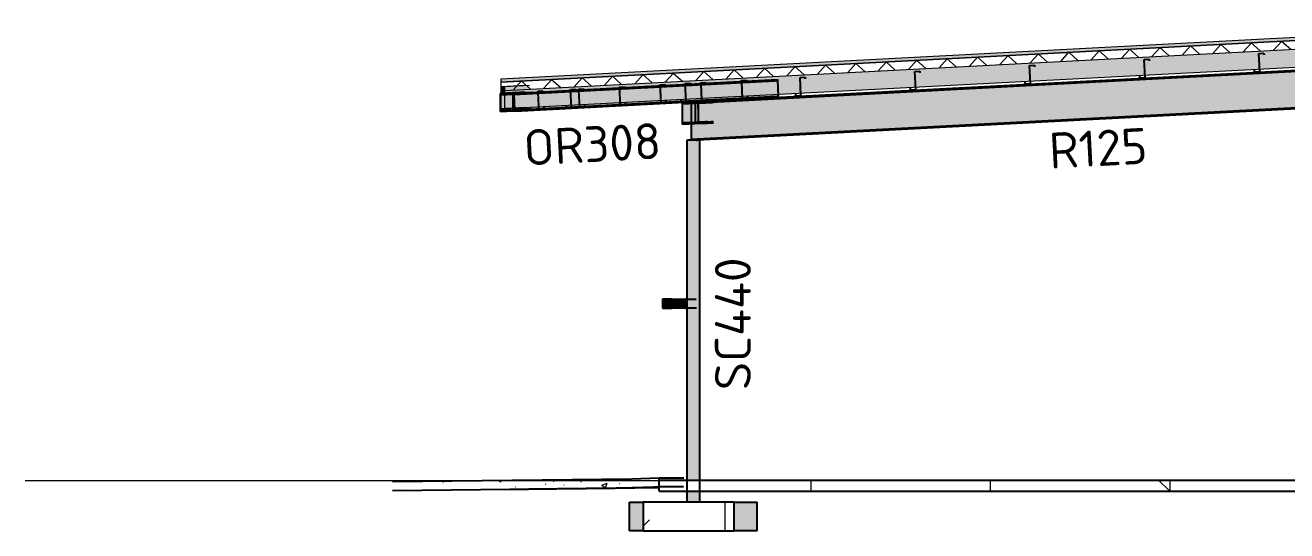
# Model space of a CAD drawing. Header units: millimetres. Extents: x 632 to 546626, y -3890 to 22200.
# Drawn here: x 479186 to 496760, y 4500 to 11544 of the extents above; entities that cross this region are included whole.
import ezdxf

# ---------------------------------------------------------------- set-up
doc = ezdxf.new("R2010")
doc.units = ezdxf.units.MM
for name, pattern in [('Dash', [7, 5, -2]), ('Hidden Double', [7, 5, -2]), ('Hidden Half', [3, 2, -1])]:
    doc.linetypes.add(name, pattern=pattern)
for name, color, linetype, lineweight in [('A-230-H-FLOOR', 190, 'Continuous', 13), ('A-230-M_FLOOR', 192, 'Continuous', 13), ('A-230-MH_FLOOR', 190, 'Hidden Double', 13), ('A-270-M_ROOF', 132, 'Continuous', 13), ('S-160-M_FOUND', 171, 'Continuous', 13), ('S-160-MH_FOUND', 171, 'Hidden Half', 13), ('S-280-A_COLUMN', 171, 'Continuous', 18), ('S-280-A_STRUCT_FRAME', 2, 'Continuous', 18), ('S-280-M_COLUMN', 52, 'Continuous', 13), ('S-280-M_STRUCT_FRAME', 12, 'Continuous', 13), ('S-280-MH_COLUMN', 52, 'Hidden Half', 13), ('Z-230-A_LEVEL', 51, 'Continuous', 13)]:
    doc.layers.add(name, color=color, linetype=linetype, lineweight=lineweight)
doc.styles.add('ISOCPEUR_2', font='isocpeur.ttf', dxfattribs={"height": 500})

# ---------------------------------------------------------------- blocks, each defined once
blk = doc.blocks.new('25021-APA-ZZ-ZZ-M3-AR-000001_V3_rvt-8-S6_501-SECTION A8')
at = {"layer": 'A-270-M_ROOF', "transparency": 33554432}
for color, points in [(9, [(4524116, 10752), (4538455, 11503), (4538455, 11543), (4524116, 10792)]), (8, [(4524116, 10594), (4524170, 10598), (4524170, 10684), (4524116, 10684), (4524116, 10598)])]:
    blk.add_hatch(color=color, dxfattribs=at).paths.add_polyline_path(points)
at = {"layer": 'A-270-M_ROOF', "lineweight": 5}
h = blk.add_hatch(dxfattribs=at)
h.set_pattern_fill('FP_37', angle=225, style=0, pattern_type=2)
h.set_pattern_definition([(48, (4560936.77, 1e-06), (-222.9434, 200.7392), []), (138, (4560936.77, 1e-06), (-200.7392, -222.9434), [])])
h.paths.add_polyline_path([(4524116, 10631), (4538455, 11383), (4538455, 11503), (4524116, 10752)])
at = {"layer": 'A-270-M_ROOF', "lineweight": 5, "transparency": 33554432}
h = blk.add_hatch(color=254, dxfattribs=at)
h.paths.add_polyline_path([(4524285, 10390), (4524286, 10390), (4524285, 10454)])
h.paths.add_polyline_path([(4527979, 10583), (4538455, 11132), (4538455, 11383), (4524116, 10631), (4524116, 10594), (4524450, 10611), (4524546, 10612), (4524546, 10609), (4527968, 10788), (4527978, 10598)])
blk.add_hatch(color=8, dxfattribs=at).paths.add_polyline_path([(4524117, 10684), (4524170, 10684), (4524512, 10702), (4524461, 10702), (4524301, 10694)])
h = blk.add_hatch(color=8, dxfattribs=at)
h.paths.add_polyline_path([(4524285, 10386), (4524286, 10386), (4524285, 10454)])
h.paths.add_polyline_path([(4524170, 10597), (4524450, 10611), (4524515, 10612), (4524515, 10702), (4524170, 10684), (4524170, 10598)])
at = {"layer": 'A-270-M_ROOF', "color": 53, "lineweight": 5}
for p, q in [((4538467, 11544), (4524116, 10792)), ((4538467, 11504), (4524116, 10752)), ((4524116, 10752), (4538467, 11504)), ((4524170, 10634), (4538467, 11383)), ((4524170, 10384), (4538467, 11133)), ((4524461, 10810), (4524116, 10792)), ((4524116, 10792), (4524116, 10752)), ((4524461, 10770), (4524116, 10752)), ((4524116, 10752), (4524461, 10770)), ((4524116, 10752), (4524116, 10381)), ((4524461, 10702), (4524116, 10684)), ((4524170, 10684), (4524116, 10684)), ((4524116, 10684), (4524116, 10379)), ((4524116, 10631), (4524170, 10634)), ((4524515, 10702), (4524170, 10684)), ((4524170, 10380), (4524170, 10684)), ((4524116, 10381), (4524170, 10384)), ((4524116, 10381), (4524170, 10384)), ((4524170, 10382), (4524116, 10379)), ((4524116, 10379), (4524170, 10380)), ((4524170, 10384), (4524461, 10399)), ((4524170, 10380), (4524515, 10398)), ((4524461, 10397), (4524170, 10382))]:
    blk.add_line(p, q, dxfattribs=at)
blk = doc.blocks.new('NRP_Framing-Steel-SHS - WH437 - 125x125x5_0SHS-4144098-S6_501-SECTION A8')
at = {"layer": 'S-280-M_STRUCT_FRAME', "linetype": 'Dash', "lineweight": 25}
h = blk.add_hatch(color=256, dxfattribs=at)
h.paths.add_polyline_path([(4526367, 7600), (4526499, 7600), (4526499, 7725), (4526367, 7725)])
h.paths.add_polyline_path([(4526494, 7605), (4526372, 7605), (4526372, 7720), (4526494, 7720)])
for points in [[(4526494, 7720), (4526372, 7720), (4526372, 7605), (4526494, 7605)], [(4526499, 7725), (4526499, 7600), (4526690, 7600), (4526690, 7725)]]:
    blk.add_hatch(color=256, dxfattribs=at).paths.add_polyline_path(points)
at = {"layer": 'S-280-M_STRUCT_FRAME', "lineweight": 25}
for p, q in [((4526499, 7725), (4526367, 7725)), ((4526367, 7725), (4526367, 7600)), ((4526367, 7600), (4526499, 7600)), ((4526372, 7720), (4526494, 7720)), ((4526372, 7605), (4526372, 7720)), ((4526494, 7605), (4526372, 7605)), ((4526494, 7720), (4526494, 7605)), ((4526499, 7600), (4526499, 7725)), ((4526499, 7725), (4526690, 7725)), ((4526690, 7600), (4526499, 7600)), ((4526690, 7725), (4526690, 7600))]:
    blk.add_line(p, q, dxfattribs=at)
blk = doc.blocks.new('NRP_Framing-Steel-Purlin Z - P916 - EZ250-24-3998015-S6_501-SECTION A8')
at = {"layer": 'S-280-M_STRUCT_FRAME', "color": 1, "lineweight": 25}
for p, q in [((4537943, 11300), (4537943, 11299)), ((4537943, 11300), (4537943, 11299)), ((4537807, 11086), (4537807, 11085)), ((4537807, 11086), (4537807, 11085))]:
    blk.add_line(p, q, dxfattribs=at)
blk = doc.blocks.new('NRP_Framing-Steel-Purlin Z - P915 - EZ250-19-3998100-S6_501-SECTION A8')
at = {"layer": 'S-280-M_STRUCT_FRAME', "color": 92, "lineweight": 25}
for p, q in [((4537871, 11317), (4537942, 11321)), ((4537871, 11317), (4537942, 11321)), ((4537884, 11068), (4537871, 11317)), ((4537884, 11068), (4537871, 11317)), ((4537942, 11321), (4537943, 11300)), ((4537942, 11321), (4537943, 11300)), ((4537807, 11085), (4537808, 11064)), ((4537807, 11085), (4537808, 11064)), ((4537808, 11064), (4537884, 11068)), ((4537808, 11064), (4537884, 11068))]:
    blk.add_line(p, q, dxfattribs=at)
blk = doc.blocks.new('NRP_Framing-Steel-Purlin Z - P916 - EZ250-24-4000528-S6_501-SECTION A8')
at = {"layer": 'S-280-M_STRUCT_FRAME', "color": 1, "lineweight": 25}
for p, q in [((4529954, 10881), (4529954, 10880)), ((4529954, 10881), (4529954, 10880)), ((4529818, 10667), (4529818, 10666)), ((4529818, 10667), (4529818, 10666))]:
    blk.add_line(p, q, dxfattribs=at)
blk = doc.blocks.new('NRP_Framing-Steel-Purlin Z - P915 - EZ250-19-4001940-S6_501-SECTION A8')
at = {"layer": 'S-280-M_STRUCT_FRAME', "color": 92, "lineweight": 25}
for p, q in [((4526686, 10731), (4526757, 10735)), ((4526686, 10731), (4526757, 10735)), ((4526700, 10481), (4526686, 10731)), ((4526700, 10481), (4526686, 10731)), ((4526757, 10735), (4526758, 10714)), ((4526757, 10735), (4526758, 10714)), ((4526623, 10498), (4526624, 10477)), ((4526623, 10498), (4526624, 10477)), ((4526624, 10477), (4526700, 10481)), ((4526624, 10477), (4526700, 10481))]:
    blk.add_line(p, q, dxfattribs=at)
blk = doc.blocks.new('NRP_Foundation-Pad Footing Fibre _v2_ - PF5 -1400 x 1400 x 400d-3893014-S6_501-SECTION A8')
at = {"layer": 'S-160-M_FOUND', "linetype": 'Hidden Half', "lineweight": 25}
for points in [[(4526100, 4900), (4525909, 4900), (4525909, 4500), (4526100, 4500)], [(4527367, 4900), (4527367, 4500), (4527688, 4500), (4527688, 4900)]]:
    blk.add_hatch(color=256, dxfattribs=at).paths.add_polyline_path(points)
at = {"layer": 'S-160-M_FOUND'}
h = blk.add_hatch(dxfattribs=at)
h.set_pattern_fill('FP_39', color=256, style=0, pattern_type=2)
h.set_pattern_definition([(45, (4560936.8, 0), (-1414.214, 0), [750, -3000]), (45, (4561936.8, 1000), (-1414.214, 0), [750, -3000]), (45, (4562936.8, -300), (-1414.214, 0), [250, -2000]), (90, (4562936.77, 500), (-500, 500), [500, -2000]), (315, (4562936.8, 1000), (0, 2828.43), [500, -3000]), (0, (4561936.8, 1000), (2000, 2000), [300, -1000]), (0, (4559436.8, 2000), (2000, 2000), [300, -2000])])
h.paths.add_polyline_path([(4527367, 4900), (4526100, 4900), (4526100, 4500), (4527367, 4500)])
at = {"layer": 'S-160-M_FOUND', "lineweight": 25}
for p, q in [((4525909, 4900), (4526100, 4900)), ((4525909, 4500), (4525909, 4900)), ((4527367, 4900), (4526100, 4900)), ((4526100, 4900), (4526100, 4500)), ((4527367, 4500), (4527367, 4900)), ((4527367, 4900), (4527688, 4900)), ((4527688, 4500), (4527688, 4900)), ((4526100, 4500), (4525909, 4500)), ((4526100, 4500), (4527367, 4500)), ((4527688, 4500), (4527367, 4500))]:
    blk.add_line(p, q, dxfattribs=at)
blk = doc.blocks.new('NRP_Framing-Steel-PFC - OR308 - 250PFC-3898688-S6_501-SECTION A8')
at = {"layer": 'S-280-M_STRUCT_FRAME', "linetype": 'Dash', "lineweight": 25}
for points in [[(4524302, 10581), (4527969, 10773), (4527968, 10788), (4524352, 10598), (4524352, 10587), (4524302, 10584)], [(4524380, 10365), (4527981, 10554), (4527969, 10773), (4524302, 10579), (4524314, 10368), (4524380, 10368)], [(4524314, 10346), (4527981, 10539), (4527981, 10554), (4524352, 10363), (4524352, 10352), (4524314, 10350)]]:
    blk.add_hatch(color=256, dxfattribs=at).paths.add_polyline_path(points)
for p, q in [((4524302, 10581), (4527969, 10773)), ((4524301, 10596), (4524352, 10599)), ((4524302, 10584), (4524301, 10596)), ((4524352, 10363), (4527981, 10554)), ((4524314, 10361), (4524313, 10368)), ((4524314, 10361), (4524352, 10363)), ((4524314, 10361), (4524352, 10363)), ((4524314, 10350), (4524314, 10361))]:
    blk.add_line(p, q, dxfattribs=at)
at = {"layer": 'S-280-M_STRUCT_FRAME', "lineweight": 25}
for p, q in [((4524302, 10581), (4527969, 10773)), ((4524352, 10599), (4527968, 10788)), ((4527968, 10788), (4527969, 10773)), ((4527969, 10773), (4527981, 10554)), ((4524302, 10581), (4524302, 10584)), ((4524313, 10368), (4524302, 10581)), ((4524352, 10363), (4527981, 10554)), ((4527981, 10554), (4527981, 10539)), ((4524314, 10346), (4526765, 10475)), ((4524314, 10346), (4524314, 10350))]:
    blk.add_line(p, q, dxfattribs=at)
blk = doc.blocks.new('NRP_Framing-Steel-PFC - B309 - 300PFC-V108-S6_501-SECTION A8')
at = {"layer": 'S-280-M_STRUCT_FRAME', "linetype": 'Dash', "lineweight": 25}
for p, q in [((4526862, 10479), (4526864, 10179)), ((4526947, 10479), (4526862, 10479)), ((4526984, 10486), (4526863, 10479)), ((4526871, 10195), (4526870, 10463)), ((4526870, 10463), (4526947, 10463)), ((4526947, 10479), (4527079, 10486)), ((4526947, 10463), (4526947, 10479)), ((4526947, 10463), (4527079, 10470)), ((4526949, 10195), (4526871, 10195)), ((4526872, 10195), (4526992, 10202)), ((4526949, 10195), (4527079, 10202)), ((4526949, 10179), (4526949, 10195)), ((4526864, 10179), (4526949, 10179)), ((4526949, 10179), (4527079, 10186))]:
    blk.add_line(p, q, dxfattribs=at)
blk = doc.blocks.new('NRP_Framing-Steel-PFC - B309 - 300PFC-3900281-S6_501-SECTION A8')
at = {"layer": 'S-280-M_STRUCT_FRAME', "linetype": 'Dash', "lineweight": 25}
for points in [[(4526776, 10475), (4526640, 10467), (4526735, 10468), (4526871, 10475)], [(4526640, 10167), (4526735, 10168), (4526735, 10184), (4526648, 10183), (4526648, 10452), (4526735, 10452), (4526735, 10468), (4526640, 10467)], [(4526648, 10183), (4526818, 10193), (4526818, 10456), (4526735, 10452), (4526648, 10452), (4526648, 10184)], [(4526735, 10452), (4526899, 10461), (4526899, 10466), (4526871, 10465), (4526871, 10475), (4526735, 10468)], [(4526648, 10183), (4526735, 10184), (4526861, 10193), (4526818, 10192)], [(4526900, 10193), (4526735, 10184), (4526735, 10168), (4526901, 10177)]]:
    blk.add_hatch(color=256, dxfattribs=at).paths.add_polyline_path(points)
at = {"layer": 'S-280-M_STRUCT_FRAME', "lineweight": 25}
for p, q in [((4526776, 10475), (4526640, 10467)), ((4526735, 10468), (4526640, 10467)), ((4526640, 10467), (4526640, 10167)), ((4526648, 10183), (4526648, 10452)), ((4526648, 10452), (4526735, 10452)), ((4526735, 10468), (4526871, 10475)), ((4526735, 10452), (4526735, 10468)), ((4526735, 10452), (4526899, 10461)), ((4526899, 10466), (4526899, 10461)), ((4526735, 10184), (4526900, 10193)), ((4526861, 10193), (4526900, 10193)), ((4526900, 10193), (4526901, 10177)), ((4526640, 10167), (4526735, 10168)), ((4526648, 10183), (4526818, 10192)), ((4526735, 10184), (4526648, 10183)), ((4526735, 10168), (4526735, 10184)), ((4526735, 10168), (4526901, 10177))]:
    blk.add_line(p, q, dxfattribs=at)
at = {"layer": 'S-280-M_STRUCT_FRAME', "linetype": 'Dash', "lineweight": 25}
for p, q in [((4526814, 10477), (4526776, 10475)), ((4526814, 10477), (4526899, 10477)), ((4526821, 10457), (4526823, 10193)), ((4526871, 10475), (4526899, 10477)), ((4526899, 10477), (4526899, 10466)), ((4526818, 10192), (4526823, 10193)), ((4526823, 10193), (4526861, 10193))]:
    blk.add_line(p, q, dxfattribs=at)
blk = doc.blocks.new('NRP_Framing-Steel-SHS - WH437 - 125x125x5_0SHS-4144099-S6_501-SECTION A8')
at = {"layer": 'S-280-M_STRUCT_FRAME', "linetype": 'Dash', "lineweight": 25}
for points in [[(4526694, 7600), (4526694, 7725), (4526690, 7725), (4526690, 7600)], [(4526694, 7600), (4526707, 7600), (4526707, 7725), (4526694, 7725)]]:
    blk.add_hatch(color=256, dxfattribs=at).paths.add_polyline_path(points)
for p, q in [((4526576, 7725), (4526576, 7600)), ((4526581, 7720), (4526689, 7720)), ((4526581, 7605), (4526581, 7720)), ((4526689, 7605), (4526581, 7605)), ((4526689, 7720), (4526689, 7605)), ((4526707, 7725), (4526844, 7725)), ((4526844, 7600), (4526707, 7600))]:
    blk.add_line(p, q, dxfattribs=at)
at = {"layer": 'S-280-M_STRUCT_FRAME', "lineweight": 25}
for p, q in [((4526694, 7725), (4526690, 7725)), ((4526690, 7600), (4526694, 7600)), ((4526694, 7600), (4526694, 7725)), ((4526694, 7725), (4526707, 7725)), ((4526707, 7600), (4526694, 7600))]:
    blk.add_line(p, q, dxfattribs=at)
blk = doc.blocks.new('NRP_Framing-Steel-PFC - B308 - 250PFC-3999931-S6_501-SECTION A8')
at = {"layer": 'S-280-M_STRUCT_FRAME', "linetype": 'Dash', "lineweight": 25}
for points in [[(4524106, 10593), (4524201, 10594), (4524362, 10602), (4524257, 10601), (4524194, 10598)], [(4524106, 10343), (4524201, 10344), (4524201, 10359), (4524114, 10358), (4524114, 10578), (4524201, 10579), (4524201, 10594), (4524106, 10593)], [(4524114, 10358), (4524285, 10367), (4524284, 10583), (4524201, 10579), (4524114, 10578), (4524114, 10359)], [(4524201, 10579), (4524352, 10587), (4524352, 10599), (4524362, 10599), (4524362, 10602), (4524201, 10594)], [(4524114, 10358), (4524201, 10359), (4524363, 10367), (4524266, 10366)], [(4524201, 10344), (4524352, 10352), (4524352, 10363), (4524363, 10364), (4524363, 10367), (4524201, 10359)]]:
    blk.add_hatch(color=256, dxfattribs=at).paths.add_polyline_path(points)
at = {"layer": 'S-280-M_STRUCT_FRAME', "lineweight": 25}
for p, q in [((4524277, 10602), (4524106, 10593)), ((4524201, 10594), (4524106, 10593)), ((4524106, 10593), (4524106, 10343)), ((4524114, 10578), (4524201, 10579)), ((4524114, 10358), (4524114, 10578)), ((4524201, 10594), (4524362, 10602)), ((4524201, 10579), (4524201, 10594)), ((4524201, 10579), (4524352, 10587)), ((4524277, 10602), (4524362, 10602)), ((4524284, 10583), (4524285, 10367)), ((4524362, 10602), (4524362, 10599)), ((4524106, 10343), (4524201, 10344)), ((4524114, 10358), (4524285, 10367)), ((4524201, 10359), (4524114, 10358)), ((4524201, 10359), (4524363, 10367)), ((4524201, 10344), (4524201, 10359)), ((4524201, 10344), (4524352, 10352)), ((4524285, 10367), (4524363, 10367)), ((4524363, 10367), (4524363, 10364))]:
    blk.add_line(p, q, dxfattribs=at)
at = {"layer": 'S-280-M_STRUCT_FRAME', "linetype": 'Dash', "lineweight": 25}
for p, q in [((4524352, 10587), (4524362, 10587)), ((4524362, 10599), (4524362, 10587)), ((4524352, 10352), (4524363, 10352)), ((4524363, 10364), (4524363, 10352))]:
    blk.add_line(p, q, dxfattribs=at)
blk = doc.blocks.new('NRP_Framing-Steel-PFC - B308 - 250PFC-V102-S6_501-SECTION A8')
at = {"layer": 'S-280-M_STRUCT_FRAME', "linetype": 'Dash', "lineweight": 25}
for points in [[(4524285, 10603), (4524380, 10603), (4524541, 10612), (4524450, 10611), (4524285, 10603)], [(4524294, 10368), (4524313, 10369), (4524301, 10584), (4524293, 10584), (4524293, 10579)], [(4524370, 10600), (4524546, 10609), (4524546, 10612), (4524370, 10603)], [(4524371, 10368), (4524380, 10368), (4524314, 10368)], [(4524371, 10364), (4524380, 10365), (4524380, 10368), (4524371, 10368)]]:
    blk.add_hatch(color=256, dxfattribs=at).paths.add_polyline_path(points)
h = blk.add_hatch(color=256, dxfattribs=at)
h.paths.add_polyline_path([(4524363, 10364), (4524371, 10364), (4524371, 10368), (4524294, 10368), (4524292, 10584), (4524285, 10583), (4524287, 10367), (4524363, 10367)])
h.paths.add_polyline_path([(4524362, 10599), (4524370, 10600), (4524370, 10603), (4524362, 10601)])
at = {"layer": 'S-280-M_STRUCT_FRAME', "lineweight": 25}
for p, q in [((4524370, 10603), (4524285, 10603)), ((4524285, 10583), (4524286, 10367)), ((4524450, 10611), (4524286, 10603)), ((4524294, 10368), (4524293, 10584)), ((4524370, 10603), (4524546, 10612)), ((4524370, 10600), (4524370, 10603)), ((4524295, 10368), (4524313, 10369)), ((4524371, 10368), (4524294, 10368)), ((4524371, 10364), (4524371, 10368)), ((4524371, 10368), (4524380, 10368))]:
    blk.add_line(p, q, dxfattribs=at)
at = {"layer": 'S-280-M_STRUCT_FRAME', "linetype": 'Dash', "lineweight": 25}
for p, q in [((4524285, 10603), (4524285, 10583)), ((4524293, 10584), (4524293, 10588)), ((4524293, 10588), (4524370, 10588)), ((4524370, 10588), (4524370, 10600)), ((4524370, 10588), (4524546, 10597)), ((4524313, 10369), (4524459, 10376)), ((4524380, 10368), (4524546, 10377)), ((4524286, 10367), (4524286, 10353)), ((4524286, 10353), (4524371, 10353)), ((4524371, 10353), (4524371, 10364)), ((4524371, 10353), (4524546, 10362))]:
    blk.add_line(p, q, dxfattribs=at)
blk = doc.blocks.new('NRP_Framing-Steel-Purlin C - P946 - EC250-24-4000674-S6_501-SECTION A8')
at = {"layer": 'S-280-M_STRUCT_FRAME', "color": 1, "lineweight": 25}
for p, q in [((4526332, 10712), (4526404, 10716)), ((4526332, 10712), (4526332, 10702)), ((4526404, 10716), (4526405, 10706))]:
    blk.add_line(p, q, dxfattribs=at)
at = {"layer": 'S-280-M_STRUCT_FRAME', "color": 1, "linetype": 'Dash', "lineweight": 25}
for p, q in [((4526332, 10702), (4526345, 10463)), ((4526405, 10706), (4526406, 10692)), ((4526345, 10463), (4526418, 10467)), ((4526416, 10491), (4526418, 10467))]:
    blk.add_line(p, q, dxfattribs=at)
blk = doc.blocks.new('NRP_Framing-Steel-Purlin C - P946 - EC250-24-4000828-S6_501-SECTION A8')
at = {"layer": 'S-280-M_STRUCT_FRAME', "color": 1, "lineweight": 25}
for p, q in [((4526899, 10742), (4526972, 10746)), ((4526899, 10742), (4526899, 10732)), ((4526972, 10746), (4526972, 10736)), ((4526900, 10717), (4526911, 10498)), ((4526983, 10520), (4526984, 10501))]:
    blk.add_line(p, q, dxfattribs=at)
at = {"layer": 'S-280-M_STRUCT_FRAME', "color": 1, "linetype": 'Dash', "lineweight": 25}
for p, q in [((4526899, 10732), (4526900, 10717)), ((4526972, 10736), (4526973, 10722)), ((4526911, 10497), (4526912, 10493)), ((4526912, 10493), (4526985, 10496)), ((4526984, 10501), (4526985, 10496))]:
    blk.add_line(p, q, dxfattribs=at)
blk = doc.blocks.new('NRP_Framing-Steel-Purlin C - P946 - EC250-24-4000829-S6_501-SECTION A8')
at = {"layer": 'S-280-M_STRUCT_FRAME', "color": 1, "lineweight": 25}
for p, q in [((4527466, 10772), (4527539, 10776)), ((4527466, 10772), (4527466, 10762)), ((4527467, 10747), (4527479, 10527)), ((4527539, 10776), (4527539, 10766)), ((4527550, 10550), (4527551, 10531))]:
    blk.add_line(p, q, dxfattribs=at)
at = {"layer": 'S-280-M_STRUCT_FRAME', "color": 1, "linetype": 'Dash', "lineweight": 25}
for p, q in [((4527466, 10762), (4527467, 10747)), ((4527539, 10766), (4527540, 10752)), ((4527479, 10527), (4527479, 10522)), ((4527479, 10522), (4527552, 10526)), ((4527551, 10531), (4527552, 10526))]:
    blk.add_line(p, q, dxfattribs=at)
blk = doc.blocks.new('NRP_Framing-Steel-Purlin C - P946 - EC250-24-4000830-S6_501-SECTION A8')
at = {"layer": 'S-280-M_STRUCT_FRAME', "color": 1, "lineweight": 25}
for p, q in [((4525765, 10683), (4525837, 10687)), ((4525765, 10683), (4525765, 10673)), ((4525837, 10687), (4525838, 10677))]:
    blk.add_line(p, q, dxfattribs=at)
at = {"layer": 'S-280-M_STRUCT_FRAME', "color": 1, "linetype": 'Dash', "lineweight": 25}
for p, q in [((4525765, 10673), (4525778, 10433)), ((4525838, 10677), (4525839, 10663)), ((4525778, 10433), (4525851, 10437)), ((4525849, 10461), (4525851, 10437))]:
    blk.add_line(p, q, dxfattribs=at)
blk = doc.blocks.new('NRP_Framing-Steel-Purlin C - P946 - EC250-24-4000831-S6_501-SECTION A8')
at = {"layer": 'S-280-M_STRUCT_FRAME', "color": 1, "lineweight": 25}
for p, q in [((4525197, 10653), (4525270, 10657)), ((4525197, 10653), (4525198, 10643)), ((4525270, 10657), (4525271, 10647))]:
    blk.add_line(p, q, dxfattribs=at)
at = {"layer": 'S-280-M_STRUCT_FRAME', "color": 1, "linetype": 'Dash', "lineweight": 25}
for p, q in [((4525198, 10643), (4525211, 10403)), ((4525271, 10647), (4525272, 10633)), ((4525211, 10403), (4525283, 10407)), ((4525282, 10431), (4525283, 10407))]:
    blk.add_line(p, q, dxfattribs=at)
blk = doc.blocks.new('NRP_Framing-Steel-Purlin C - P946 - EC250-24-4000827-S6_501-SECTION A8')
at = {"layer": 'S-280-M_STRUCT_FRAME', "color": 1, "lineweight": 25}
for p, q in [((4524630, 10623), (4524703, 10627)), ((4524630, 10623), (4524631, 10613)), ((4524703, 10627), (4524704, 10617))]:
    blk.add_line(p, q, dxfattribs=at)
at = {"layer": 'S-280-M_STRUCT_FRAME', "color": 1, "linetype": 'Dash', "lineweight": 25}
for p, q in [((4524631, 10613), (4524643, 10374)), ((4524704, 10617), (4524705, 10603)), ((4524643, 10374), (4524716, 10377)), ((4524715, 10401), (4524716, 10377))]:
    blk.add_line(p, q, dxfattribs=at)

msp = doc.modelspace()

# ---------------------------------------------------------------- hatches: boundary and pattern name
at = {"layer": 'A-230-H-FLOOR'}
h = msp.add_hatch(dxfattribs=at)
h.set_pattern_fill('FP_40', color=256, style=0, pattern_type=2)
h.set_pattern_definition([(50, (522632.16, 0), (728.7365, -63.756), [76.2, -838.2]), (355, (522632.16, 0), (-140.972, 764.228), [60.96, -670.56]), (100.451, (522692.9, -5.3), (587.77, 700.467), [64.76, -712.36]), (46.184, (522632.2, 203.2), (1084.316, -168.17), [114.3, -1257.3]), (96.636, (522722.5, 189.2), (949.61, 989.71), [97.14, -1068.54]), (351.184, (522632.2, 203.2), (949.62, 989.7), [91.44, -1005.84]), (21, (522733.76, 152.4), (606.458, -409.061), [76.2, -838.2]), (326, (522733.76, 152.4), (247.208, 736.753), [60.96, -670.56]), (71.451, (522784.3, 118.3), (853.668, 327.685), [64.76, -712.36]), (37.5, (522632.16, 0), (12.3547, 338.2201), [6.706, -655.726, 6.706, -674.014, -673.1]), (37.5, (522632.16, 0), (12.3547, 338.2201), [-1343.152, 6.706, -666.394]), (7.5, (522632.16, 0), (267.279, 400.722), [6.706, -381.406, 6.706, -640.486, -256.54]), (7.5, (522632.16, 0), (267.279, 400.722), [-1035.304, 6.706, -249.834]), (327.5, (522405.6, 0), (542.3633, -22.9153), [6.706, -247.294, 6.706, -785.774, -1051.56]), (327.5, (522405.6, 0), (542.3633, -22.9153), [-1046.48, 6.706, -1044.854]), (317.5, (522304, 0), (592.517, 101.707), [6.706, -323.494, 6.706, -519.582, -746.76]), (317.5, (522304, 0), (592.517, 101.707), [-856.488, 6.706, -740.054])])
h.paths.add_polyline_path([(487637.4, 5098.7), (488016, 5115), (488016, 5235), (487637.4, 5218.7), (487637.4, 5099.5)])
h.paths.add_polyline_path([(484303.1, 5060.1), (487637.4, 5098.7), (484303.1, 5098.7)])
h.paths.add_polyline_path([(484303.1, 5098.7), (487637.4, 5098.7), (487637.4, 5218.7), (484303.1, 5180.1), (484303.1, 5163)])
at = {"layer": 'A-230-H-FLOOR', "lineweight": 5}
msp.add_hatch(color=256, dxfattribs=at).paths.add_polyline_path([(484303.1, 5056.7), (488000.1, 5099.5), (487467.1, 5096.7), (484303.1, 5060.1), (484303.1, 5056.9)])
h = msp.add_hatch(color=256, dxfattribs=at)
h.paths.add_polyline_path([(487637.5, 5098.7), (488016, 5100.1), (488015.9, 5115), (487868.1, 5108.6)])
h.paths.add_polyline_path([(487637.5, 5098.7), (487637.5, 5098.7), (488000.1, 5114.3)])
at = {"layer": 'A-230-H-FLOOR'}
h = msp.add_hatch(dxfattribs=at)
h.set_pattern_fill('FP_39', color=256, style=0, pattern_type=2)
h.set_pattern_definition([(45, (522632.2, 0), (-1414.214, 0), [750, -3000]), (45, (523632.2, 1000), (-1414.214, 0), [750, -3000]), (45, (524632.2, -300), (-1414.214, 0), [250, -2000]), (90, (524632.16, 500), (-500, 500), [500, -2000]), (315, (524632.2, 1000), (0, 2828.43), [500, -3000]), (0, (523632.2, 1000), (2000, 2000), [300, -1000]), (0, (521132.2, 2000), (2000, 2000), [300, -2000])])
h.paths.add_polyline_path([(539850, 5050), (539850, 5200), (488016, 5200), (488016, 5050), (527207.1, 5050)])
at = {"layer": 'A-230-M_FLOOR', "lineweight": 5}
msp.add_hatch(color=256, dxfattribs=at).paths.add_polyline_path([(488360.3, 5200), (488360.3, 5235), (488016, 5235), (488016, 5200), (488272.2, 5200)])
at = {"layer": 'S-280-M_COLUMN', "lineweight": 5}
h = msp.add_hatch(color=256, dxfattribs=at)
h.paths.add_polyline_path([(488402.1, 4900), (488410.3, 4900), (488410.1, 5050), (488402.1, 5050)])
h.paths.add_polyline_path([(488404.9, 5200), (488410.3, 5200), (488410.3, 9941.5), (488402.1, 9941.5), (488402.1, 5200), (488404.7, 5200)])
h = msp.add_hatch(color=256, dxfattribs=at)
h.paths.add_polyline_path([(488528.5, 4900), (488528.5, 5050), (488410.3, 5050), (488410.3, 4900)])
h.paths.add_polyline_path([(488410.3, 5200), (488528.5, 5200), (488528.5, 9941.5), (488410.3, 9941.5), (488410.3, 6896.6)])
h = msp.add_hatch(color=256, dxfattribs=at)
h.paths.add_polyline_path([(488534.9, 4900), (488544.4, 4900), (488544.3, 5050), (488528.5, 5050), (488528.5, 4900)])
h.paths.add_polyline_path([(488534.9, 5200), (488544.4, 5200), (488544.4, 9941.5), (488528.5, 9941.1), (488528.5, 5200), (488534.5, 5200)])
h = msp.add_hatch(color=256, dxfattribs=at)
h.paths.add_polyline_path([(488585.1, 4900), (488585.1, 5050), (488544.4, 5050), (488544.4, 4900)])
h.paths.add_polyline_path([(488544.4, 5200), (488585.1, 5200), (488585.1, 9941.5), (488544.4, 9941.1), (488544.4, 6896.6)])
h = msp.add_hatch(color=256, dxfattribs=at)
h.paths.add_polyline_path([(488585.1, 4900), (488585.5, 4900), (488585.1, 5050)])
h.paths.add_polyline_path([(488585.1, 5200), (488585.5, 5200), (488585.1, 6896.6)])
at = {"layer": 'S-280-M_STRUCT_FRAME', "lineweight": 5}
for points in [[(488566.3, 10464.7), (500110.1, 11069.7), (500109.2, 11085.3), (488479.6, 10474.7), (488566.3, 10475.2), (488566.3, 10467.5)], [(488460.9, 9956.7), (500136.3, 10568.6), (500110.1, 11069.7), (488594.3, 10466.2), (488594.4, 10460.7), (488513.8, 10456.4), (488513.8, 10192.5), (488595.9, 10192.7), (488596, 10176.7), (488460.9, 10168), (488460.9, 10135.3)], [(488460.9, 9941.1), (500137.1, 10553), (500136.3, 10568.6), (488460.9, 9956.7)]]:
    msp.add_hatch(color=256, dxfattribs=at).paths.add_polyline_path(points)

# ---------------------------------------------------------------- linework, layer by layer
at = {"layer": 'A-230-M_FLOOR', "lineweight": 25}
for p, q in [((487637.4, 5218.7), (484303.1, 5180.1)), ((488016, 5235), (487637.4, 5218.7)), ((487868.1, 5108.6), (488015.9, 5115)), ((488016, 5050), (488016, 5235)), ((488360.3, 5235), (488016, 5235)), ((539850, 5200), (488016, 5200)), ((484303.1, 5060.1), (485937.7, 5079)), ((488016, 5050), (539850, 5050))]:
    msp.add_line(p, q, dxfattribs=at)
at = {"layer": 'A-230-MH_FLOOR', "lineweight": 25}
for p, q in [((485937.8, 5079), (487637.4, 5098.7)), ((488000.1, 5099.5), (487637.4, 5098.7)), ((487637.5, 5098.7), (487868, 5108.6)), ((488016, 5115), (488360.3, 5115))]:
    msp.add_line(p, q, dxfattribs=at)
at = {"layer": 'S-280-M_COLUMN', "lineweight": 25}
for p, q in [((488401.9, 9941.5), (488401.9, 5200)), ((488401.9, 9941.5), (488410.3, 9941.5)), ((488460.9, 9941.5), (488410.3, 9941.5)), ((488528.5, 9941.5), (488470.3, 9941.5)), ((488528.5, 9941.5), (488544.4, 9941.5)), ((488585.1, 9941.5), (488544.4, 9941.5)), ((488585.1, 9941.5), (488585.7, 9941.5)), ((488585.7, 5200), (488585.7, 9941.5)), ((488401.9, 5050), (488401.9, 4900)), ((488585.7, 4900), (488585.7, 5050))]:
    msp.add_line(p, q, dxfattribs=at)
at = {"layer": 'S-280-M_STRUCT_FRAME', "lineweight": 25}
for p, q in [((488460.9, 10474.8), (500109.2, 11085.3)), ((488566.3, 10464.7), (500110.1, 11069.7)), ((488460.9, 9956.7), (500136.3, 10568.6)), ((488460.9, 9941.1), (500137.1, 10553)), ((488460.9, 10169.6), (488460.9, 9956.7)), ((488460.9, 9956.7), (488460.9, 9941.1))]:
    msp.add_line(p, q, dxfattribs=at)
at = {"layer": 'S-280-M_STRUCT_FRAME', "linetype": 'Dash', "lineweight": 25}
for p, q in [((488460.9, 10474.8), (488460.9, 10459.2)), ((488460.9, 10459.2), (488566.3, 10464.7)), ((488460.9, 10459.2), (488460.9, 10169.6))]:
    msp.add_line(p, q, dxfattribs=at)
at = {"layer": 'S-280-MH_COLUMN', "lineweight": 25}
for p, q in [((488401.9, 9941.5), (488402.1, 9941.5)), ((488468.4, 9941.5), (488460.9, 9941.5)), ((488401.9, 5200), (488401.9, 5050)), ((488585.7, 5050), (488585.7, 5200))]:
    msp.add_line(p, q, dxfattribs=at)
at = {"layer": 'Z-230-A_LEVEL'}
msp.add_line((479186.3, 5200), (546625.7, 5200), dxfattribs=at)

# ---------------------------------------------------------------- block references
at = {"color": 10, "lineweight": 5}
msp.add_blockref('25021-APA-ZZ-ZZ-M3-AR-000001_V3_rvt-8-S6_501-SECTION A8', (-4038304.6, 0), dxfattribs=at)
at = {"layer": 'S-160-MH_FOUND', "lineweight": 25}
msp.add_blockref('NRP_Foundation-Pad Footing Fibre _v2_ - PF5 -1400 x 1400 x 400d-3893014-S6_501-SECTION A8', (-4038304.6, 0), dxfattribs=at)
at = {"layer": 'S-280-M_STRUCT_FRAME', "color": 92, "lineweight": 25}
for name, p in [('NRP_Framing-Steel-Purlin Z - P915 - EZ250-19-3998100-S6_501-SECTION A8', (-4041500.2, -167.5)), ('NRP_Framing-Steel-Purlin Z - P915 - EZ250-19-3998100-S6_501-SECTION A8', (-4046293.6, -418.7)), ('NRP_Framing-Steel-Purlin Z - P915 - EZ250-19-3998100-S6_501-SECTION A8', (-4044695.8, -334.9)), ('NRP_Framing-Steel-Purlin Z - P915 - EZ250-19-3998100-S6_501-SECTION A8', (-4043098, -251.2)), ('NRP_Framing-Steel-Purlin Z - P915 - EZ250-19-4001940-S6_501-SECTION A8', (-4038304.6, 0)), ('NRP_Framing-Steel-Purlin Z - P915 - EZ250-19-3998100-S6_501-SECTION A8', (-4047891.1, -502.4)), ('NRP_Framing-Steel-Purlin Z - P915 - EZ250-19-4001940-S6_501-SECTION A8', (-4039902.4, -83.7))]:
    msp.add_blockref(name, p, dxfattribs=at)
at = {"layer": 'S-280-M_STRUCT_FRAME', "color": 1, "lineweight": 25}
for name, p in [('NRP_Framing-Steel-Purlin Z - P916 - EZ250-24-3998015-S6_501-SECTION A8', (-4041500.2, -167.5)), ('NRP_Framing-Steel-Purlin Z - P916 - EZ250-24-3998015-S6_501-SECTION A8', (-4044695.8, -334.9)), ('NRP_Framing-Steel-Purlin Z - P916 - EZ250-24-3998015-S6_501-SECTION A8', (-4043098, -251.2)), ('NRP_Framing-Steel-Purlin Z - P916 - EZ250-24-4000528-S6_501-SECTION A8', (-4039902, -83.7)), ('NRP_Framing-Steel-Purlin Z - P916 - EZ250-24-4000528-S6_501-SECTION A8', (-4038304.6, 0))]:
    msp.add_blockref(name, p, dxfattribs=at)
at = {"layer": 'S-280-M_STRUCT_FRAME', "linetype": 'Dash', "lineweight": 25}
for name in ['NRP_Framing-Steel-PFC - OR308 - 250PFC-3898688-S6_501-SECTION A8', 'NRP_Framing-Steel-PFC - B308 - 250PFC-3999931-S6_501-SECTION A8', 'NRP_Framing-Steel-PFC - B308 - 250PFC-V102-S6_501-SECTION A8', 'NRP_Framing-Steel-PFC - B309 - 300PFC-3900281-S6_501-SECTION A8', 'NRP_Framing-Steel-PFC - B309 - 300PFC-V108-S6_501-SECTION A8', 'NRP_Framing-Steel-SHS - WH437 - 125x125x5_0SHS-4144099-S6_501-SECTION A8']:
    msp.add_blockref(name, (-4038304.6, 0), dxfattribs=at)
at = {"layer": 'S-280-M_STRUCT_FRAME', "color": 1, "linetype": 'Dash', "lineweight": 25}
for name in ['NRP_Framing-Steel-Purlin C - P946 - EC250-24-4000828-S6_501-SECTION A8', 'NRP_Framing-Steel-Purlin C - P946 - EC250-24-4000829-S6_501-SECTION A8', 'NRP_Framing-Steel-Purlin C - P946 - EC250-24-4000827-S6_501-SECTION A8', 'NRP_Framing-Steel-Purlin C - P946 - EC250-24-4000831-S6_501-SECTION A8', 'NRP_Framing-Steel-Purlin C - P946 - EC250-24-4000830-S6_501-SECTION A8', 'NRP_Framing-Steel-Purlin C - P946 - EC250-24-4000674-S6_501-SECTION A8']:
    msp.add_blockref(name, (-4038304.6, 0), dxfattribs=at)
at = {"layer": 'S-280-M_STRUCT_FRAME', "lineweight": 25}
msp.add_blockref('NRP_Framing-Steel-SHS - WH437 - 125x125x5_0SHS-4144098-S6_501-SECTION A8', (-4038304.6, 0), dxfattribs=at)

# ---------------------------------------------------------------- texts
at = {"layer": 'S-280-A_COLUMN', "lineweight": 13, "insert": (488794.1, 6458.9), "char_height": 500, "width": 2308.86, "attachment_point": 1, "rotation": 90, "style": 'ISOCPEUR_2'}
msp.add_mtext('SC440', dxfattribs=at)
at = {"layer": 'S-280-A_STRUCT_FRAME', "lineweight": 13, "char_height": 500, "attachment_point": 1, "rotation": 2.99994, "style": 'ISOCPEUR_2'}
for s, insert, width in [('OR308', (486115.9, 10085.4), 2260.759), ('R125', (493435.9, 10044.8), 1651.476)]:
    msp.add_mtext(s, dxfattribs=dict(at, insert=insert, width=width))

doc.saveas('drawing.dxf')
